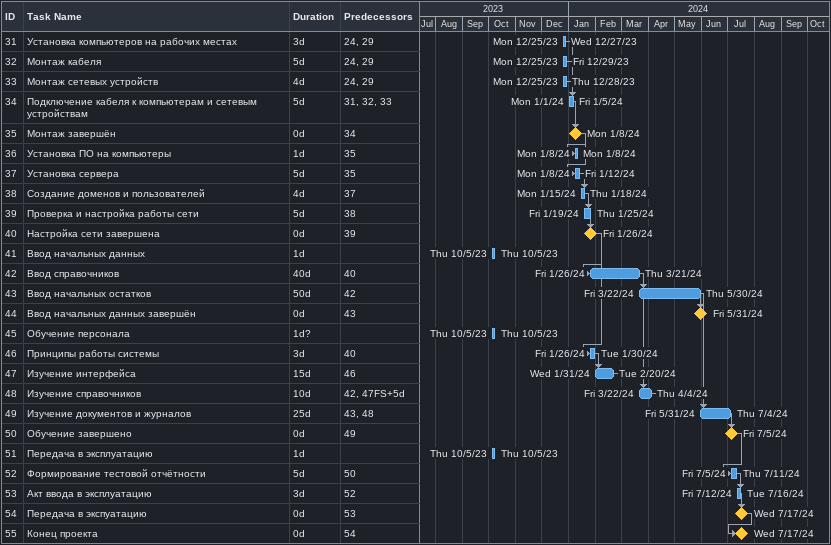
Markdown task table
| ID | Task | Duration | Start | Finish | Predecessors |
|---|---|---|---|---|---|
| 31 | Установка компьютеров на рабочих местах | 3d | 2023-12-25 | 2023-12-27 | 24, 29 |
| 32 | Монтаж кабеля | 5d | 2023-12-25 | 2023-12-29 | 24, 29 |
| 33 | Монтаж сетевых устройств | 4d | 2023-12-25 | 2023-12-28 | 24, 29 |
| 34 | Подключение кабеля к компьютерам и сетевым устройствам | 5d | 2024-01-01 | 2024-01-05 | 31, 32, 33 |
| 35 | Монтаж завершён | 0d | 2024-01-08 | 2024-01-08 | 34 |
| 36 | Установка ПО на компьютеры | 1d | 2024-01-08 | 2024-01-08 | 35 |
| 37 | Установка сервера | 5d | 2024-01-08 | 2024-01-12 | 35 |
| 38 | Создание доменов и пользователей | 4d | 2024-01-15 | 2024-01-18 | 37 |
| 39 | Проверка и настройка работы сети | 5d | 2024-01-19 | 2024-01-25 | 38 |
| 40 | Настройка сети завершена | 0d | 2024-01-26 | 2024-01-26 | 39 |
| 41 | Ввод начальных данных | 1d | 2023-10-05 | 2023-10-05 |  |
| 42 | Ввод справочников | 40d | 2024-01-26 | 2024-03-21 | 40 |
| 43 | Ввод начальных остатков | 50d | 2024-03-22 | 2024-05-30 | 42 |
| 44 | Ввод начальных данных завершён | 0d | 2024-05-31 | 2024-05-31 | 43 |
| 45 | Обучение персонала | 1d? | 2023-10-05 | 2023-10-05 |  |
| 46 | Принципы работы системы | 3d | 2024-01-26 | 2024-01-30 | 40 |
| 47 | Изучение интерфейса | 15d | 2024-01-31 | 2024-02-20 | 46 |
| 48 | Изучение справочников | 10d | 2024-03-22 | 2024-04-04 | 42, 47FS+5d |
| 49 | Изучение документов и журналов | 25d | 2024-05-31 | 2024-07-04 | 43, 48 |
| 50 | Обучение завершено | 0d | 2024-07-05 | 2024-07-05 | 49 |
| 51 | Передача в эксплуатацию | 1d | 2023-10-05 | 2023-10-05 |  |
| 52 | Формирование тестовой отчётности | 5d | 2024-07-05 | 2024-07-11 | 50 |
| 53 | Акт ввода в эксплуатацию | 3d | 2024-07-12 | 2024-07-16 | 52 |
| 54 | Передача в экспуатацию | 0d | 2024-07-17 | 2024-07-17 | 53 |
| 55 | Конец проекта | 0d | 2024-07-17 | 2024-07-17 | 54 |
